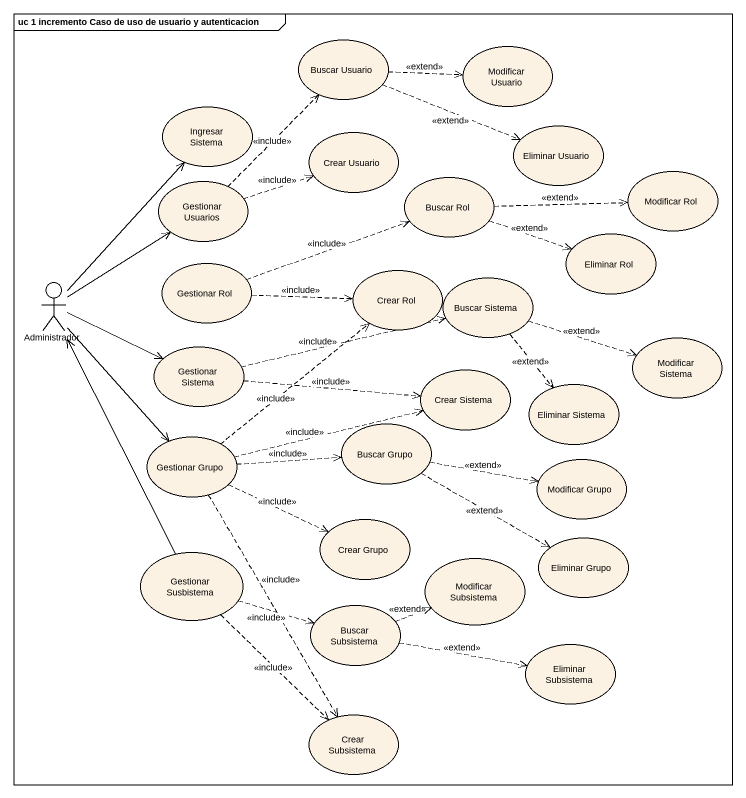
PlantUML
@startuml
mainframe uc 1 incremento Caso de uso de usuario y autenticacion
usecase "Buscar Usuario" as Buscar_Usuario
usecase "Modificar Usuario" as Modificar_Usuario
usecase "Ingresar Sistema" as Ingresar_Sistema
usecase "Crear Usuario" as Crear_Usuario
usecase "Eliminar Usuario" as Eliminar_Usuario
usecase "Gestionar Usuarios" as Gestionar_Usuarios
usecase "Buscar Rol" as Buscar_Rol
usecase "Modificar Rol" as Modificar_Rol
usecase "Eliminar Rol" as Eliminar_Rol
usecase "Gestionar Rol" as Gestionar_Rol
usecase "Crear Rol" as Crear_Rol
usecase "Buscar Sistema" as Buscar_Sistema
actor Administrador
usecase "Gestionar Sistema" as Gestionar_Sistema
usecase "Modificar Sistema" as Modificar_Sistema
usecase "Crear Sistema" as Crear_Sistema
usecase "Eliminar Sistema" as Eliminar_Sistema
usecase "Buscar Grupo" as Buscar_Grupo
usecase "Gestionar Grupo" as Gestionar_Grupo
usecase "Modificar Grupo" as Modificar_Grupo
usecase "Crear Grupo" as Crear_Grupo
usecase "Eliminar Grupo" as Eliminar_Grupo
usecase "Gestionar Susbistema" as Gestionar_Susbistema
usecase "Modificar Subsistema" as Modificar_Subsistema
usecase "Buscar Subsistema" as Buscar_Subsistema
usecase "Eliminar Subsistema" as Eliminar_Subsistema
usecase "Crear Subsistema" as Crear_Subsistema
Buscar_Usuario .right.> Modificar_Usuario : <<extend>>
Buscar_Usuario .right.> Eliminar_Usuario : <<extend>>
Ingresar_Sistema <-- Administrador
Gestionar_Usuarios .up.> Buscar_Usuario : <<include>>
Gestionar_Usuarios .right.> Crear_Usuario : <<include>>
Gestionar_Usuarios <-- Administrador
Buscar_Rol .right.> Modificar_Rol : <<extend>>
Buscar_Rol .right.> Eliminar_Rol : <<extend>>
Gestionar_Rol .right.> Buscar_Rol : <<include>>
Gestionar_Rol .right.> Crear_Rol : <<include>>
Buscar_Sistema .right.> Modificar_Sistema : <<extend>>
Buscar_Sistema ..> Eliminar_Sistema : <<extend>>
Administrador -right-> Gestionar_Sistema
Administrador --> Gestionar_Grupo
Administrador <-- Gestionar_Susbistema
Gestionar_Sistema .right.> Buscar_Sistema : <<include>>
Gestionar_Sistema .right.> Crear_Sistema : <<include>>
Buscar_Grupo .right.> Modificar_Grupo : <<extend>>
Buscar_Grupo .right.> Eliminar_Grupo : <<extend>>
Gestionar_Grupo .up.> Crear_Rol : <<include>>
Gestionar_Grupo .right.> Crear_Sistema : <<include>>
Gestionar_Grupo .right.> Buscar_Grupo : <<include>>
Gestionar_Grupo .right.> Crear_Grupo : <<include>>
Gestionar_Grupo ..> Crear_Subsistema : <<include>>
Gestionar_Susbistema .right.> Buscar_Subsistema : <<include>>
Gestionar_Susbistema ..> Crear_Subsistema : <<include>>
Buscar_Subsistema .right.> Modificar_Subsistema : <<extend>>
Buscar_Subsistema .right.> Eliminar_Subsistema : <<extend>>
@enduml
